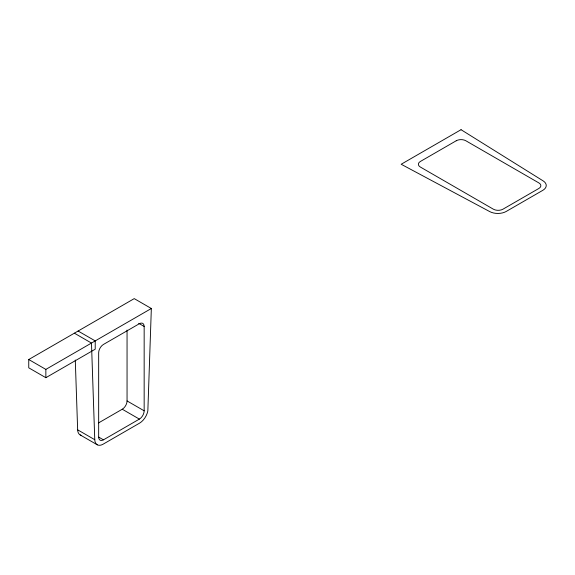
<?xml version="1.0" encoding="UTF-8"?>
<svg xmlns="http://www.w3.org/2000/svg" width="575" height="575" viewBox="0 0 575 575"><rect width="100%" height="100%" fill="white"/><g stroke="black" fill="none" stroke-linecap="round" stroke-linejoin="round"><path stroke-width="0.86" d="M78.114 331.027L95.22 340.903L95.22 349.197L45.856 377.696L28.75 367.82L28.75 359.526L134.234 298.619L151.34 308.502L147.847 410.888A12.053 6.957 -60 0 1 139.689 423.071L103.133 444.173A11.852 6.842 -60 0 1 94.76 439.702L77.654 429.827L75.282 360.029M28.75 359.526L45.856 369.402L151.34 308.502M98.569 422.905L122.259 409.228A6.771 3.91 -60 0 0 127.053 400.933L127.053 330.057M103.45 439.846L139.373 419.103A6.771 3.91 -60 0 0 144.16 410.809L144.16 326.471A6.771 3.91 -60 0 0 139.373 323.711L103.45 344.447A6.771 3.91 -60 0 0 98.663 352.741L98.663 437.079A6.771 3.91 -60 0 0 103.45 439.846L98.785 437.151M138.719 323.33L144.16 326.471M74.369 333.184L91.475 343.067L94.76 439.702M127.053 400.933L144.16 410.809M122.259 409.228L139.373 419.103M80.212 434.952L97.319 444.827M45.856 369.402L45.856 377.696M81.032 435.275A11.852 6.842 -60 0 1 77.654 429.827M461.042 129.698L401.177 164.256L489.792 211.629A11.852 6.842 0 0 0 506.23 211.449L542.778 190.347A11.852 6.842 0 0 0 543.095 180.859L461.042 129.698M456.255 140.753L420.332 161.496A6.771 3.91 0 0 0 420.332 167.023L493.372 209.192A6.771 3.91 0 0 0 502.952 209.192L538.876 188.456A6.771 3.91 0 0 0 538.876 182.922L465.836 140.753A6.771 3.91 0 0 0 456.255 140.753"/></g></svg>
